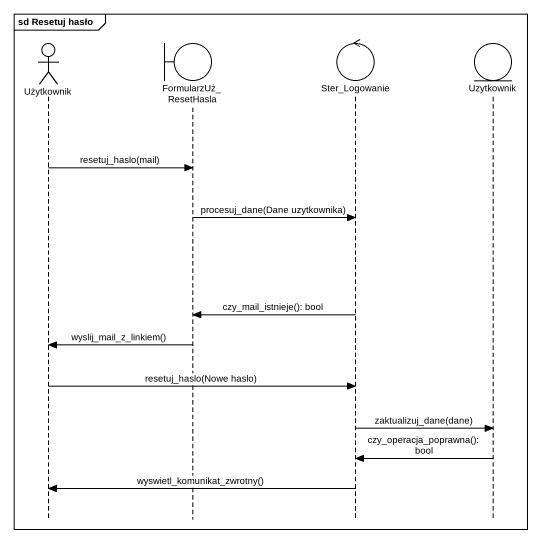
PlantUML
@startuml
mainframe sd Resetuj hasło
hide footbox
actor Użytkownik
boundary FormularzUż_ResetHasla
control Ster_Logowanie
entity Uzytkownik

Użytkownik -> FormularzUż_ResetHasla : resetuj_haslo(mail)
FormularzUż_ResetHasla -> Ster_Logowanie : procesuj_dane(Dane uzytkownika)
Ster_Logowanie -> FormularzUż_ResetHasla : czy_mail_istnieje(): bool
FormularzUż_ResetHasla -> Użytkownik : wyslij_mail_z_linkiem()
Użytkownik -> Ster_Logowanie : resetuj_haslo(Nowe haslo)
Ster_Logowanie -> Uzytkownik : zaktualizuj_dane(dane)
Uzytkownik -> Ster_Logowanie : czy_operacja_poprawna(): bool
Ster_Logowanie -> Użytkownik : wyswietl_komunikat_zwrotny()
@enduml
